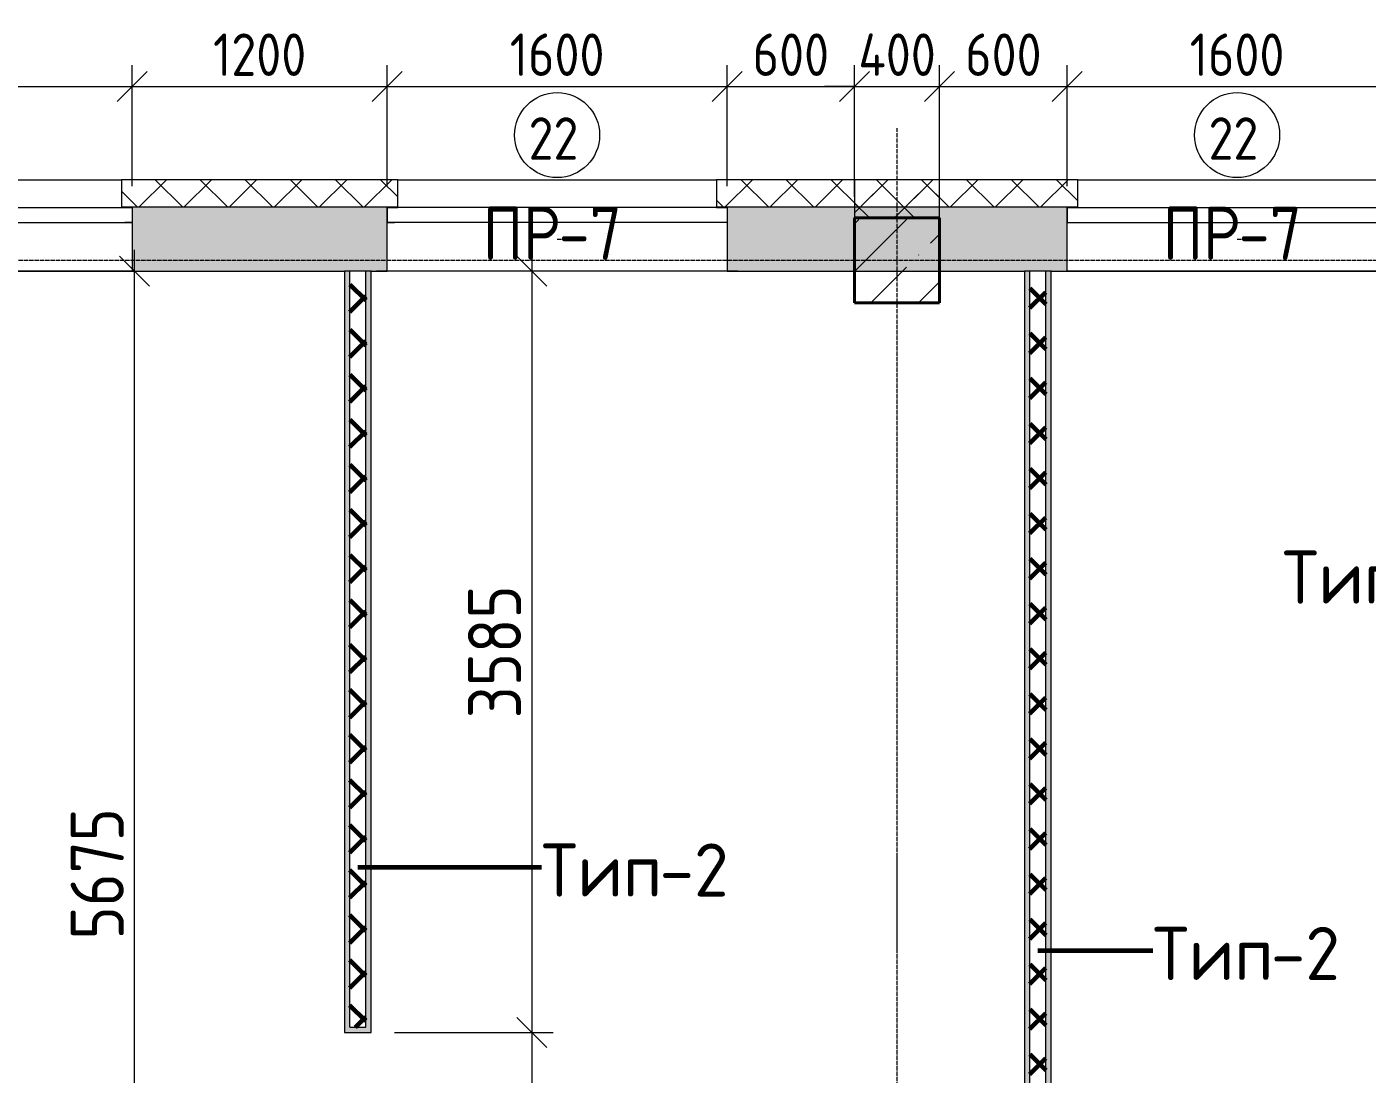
# Model space of a CAD drawing. Header units: millimetres. Extents: x -60946 to 138510, y -262288 to 24501.
# Drawn here: x 29714 to 36022, y -92375 to -87444 of the extents above; entities that cross this region are included whole.
import ezdxf

# ---------------------------------------------------------------- set-up
doc = ezdxf.new("R2010")
doc.units = ezdxf.units.MM
doc.linetypes.add('ADSK_Линия сетки', pattern=[25, 20, -2.5, 0, -2.5])
for name, color, linetype, lineweight in [('2)Тип-2', 3, 'Continuous', 60), ('_ Окна', 7, 'Continuous', 18), ('Марки', 7, 'Continuous', 20), ('Марки окон', 7, 'Continuous', 20), ('Несущие колонны', 7, 'Continuous', 18), ('Окна', 7, 'Continuous', 9), ('Оси', 7, 'Continuous', 9), ('Размеры', 7, 'Continuous', 9), ('Стены внутренние', 7, 'Continuous', 18), ('Стены наружные', 7, 'Continuous', 18), ('Стены штриховка', 7, 'Continuous', 9)]:
    doc.layers.add(name, color=color, linetype=linetype, lineweight=lineweight)
doc.styles.add('GOST Common_2', font='', dxfattribs={"width": 0.9, "height": 250})
doc.styles.add('GOST Common_3', font='', dxfattribs={"width": 0.9, "height": 200})
doc.styles.add('GOST Common_4', font='', dxfattribs={"height": 250})
doc.styles.get('GOST Common_2').set_extended_font_data('GOST Common')
doc.styles.get('GOST Common_3').set_extended_font_data('GOST Common')
doc.styles.get('GOST Common_4').set_extended_font_data('GOST Common')
doc.dimstyles.new('ADSK_Основной_2_0_1', dxfattribs={"dimscale": 304.8, "dimtxt": 201.142999, "dimasz": 0.463911, "dimexe": 0.328084, "dimexo": 0.328084, "dimgap": 0.164042, "dimtad": 1, "dimdec": 3, "dimrnd": 0.001, "dimdsep": 46, "dimtxsty": 'GOST Common_3', "dimblk1": 'OBLIQUE', "dimblk2": 'OBLIQUE', "dimsah": 1, "dimcen": 0.09, "dimdle": 0.328084, "dimazin": 2, "dimtfac": 1, "dimtdec": 4, "dimtix": 1, "dimtmove": 1, "dimatfit": 3, "dimfxl": 1, "dimtvp": 1, "dimtolj": 1, "dimtzin": 0, "dimlwd": 20, "dimlwe": 20, "dimarcsym": 2})
doc.dimstyles.new('ADSK_Основной_2_0_3', dxfattribs={"dimscale": 304.8, "dimtxt": 201.142999, "dimasz": 0.463911, "dimexe": 0.328084, "dimexo": 0.328084, "dimgap": 0.164042, "dimtad": 1, "dimdec": 3, "dimrnd": 0.001, "dimdsep": 46, "dimtxsty": 'GOST Common_2', "dimblk1": 'OBLIQUE', "dimblk2": 'OBLIQUE', "dimsah": 1, "dimcen": 0.09, "dimdle": 0.328084, "dimazin": 2, "dimtfac": 1, "dimtdec": 4, "dimtix": 1, "dimtmove": 0, "dimatfit": 3, "dimfxl": 1, "dimtvp": 1, "dimtolj": 1, "dimtzin": 0, "dimlwd": 20, "dimlwe": 20, "dimarcsym": 2})
pattern_1 = [(45, (9.36, -97949.04), (-106.066, 106.066), []), (135, (9.36, -97949.04), (-106.066, -106.066), [])]

# ---------------------------------------------------------------- blocks, each defined once
blk = doc.blocks.new('ОКНО L03 _2СТ_RS - ОК-5_1600х2000h-3556607-Кладочный план 2-го этаж')
at = {"layer": '_ Окна'}
for p, q in [((-838.1, -79), (761.9, -79)), ((-838.1, -149), (-838.1, -79)), ((-838.1, -79), (-803.1, -79)), ((-818.1, -79), (-38.1, -79)), ((-38.1, -79), (741.9, -79)), ((761.9, -79), (726.9, -79)), ((761.9, -149), (761.9, -79)), ((-838.1, -149), (761.9, -149)), ((-838.1, -149), (-833.1, -149)), ((-818.1, -149), (-38.1, -149)), ((-38.1, -149), (741.9, -149)), ((761.9, -149), (756.9, -149))]:
    blk.add_line(p, q, dxfattribs=at)
at = {"layer": 'Окна'}
blk.add_line((-888.1, 150), (811.9, 150), dxfattribs=at)
blk = doc.blocks.new('ОКНО L03 _2СТ_RS - ОК-5_1600х2000h-3556615-Кладочный план 2-го этаж')
at = {"layer": '_ Окна'}
for p, q in [((-838.1, 149), (761.9, 149)), ((-838.1, 149), (-838.1, 79)), ((-838.1, 149), (-833.1, 149)), ((-818.1, 149), (-38.1, 149)), ((-38.1, 149), (741.9, 149)), ((761.9, 149), (756.9, 149)), ((761.9, 149), (761.9, 79)), ((-838.1, 79), (761.9, 79)), ((-838.1, 79), (-803.1, 79)), ((-818.1, 79), (-38.1, 79)), ((-38.1, 79), (741.9, 79)), ((761.9, 79), (726.9, 79))]:
    blk.add_line(p, q, dxfattribs=at)
at = {"layer": 'Окна'}
blk.add_line((-888.1, -150), (811.9, -150), dxfattribs=at)
blk = doc.blocks.new('ADSK_КолоннаЖБ_Прямоугольная - 400x400 мм-1807143-Кладочный план 2-го этаж')
at = {"layer": 'Несущие колонны', "lineweight": 40}
for p, q in [((-200, 200), (200, 200)), ((-200, -200), (-200, 200)), ((200, 200), (200, -200)), ((200, -200), (-200, -200))]:
    blk.add_line(p, q, dxfattribs=at)
blk = doc.blocks.new('_Oblique')
at = {"color": 0, "linetype": 'ByBlock', "lineweight": -2}
blk.add_line((-0.5, -0.5), (0.5, 0.5), dxfattribs=at)
blk = doc.blocks.new('*D4579')
at = {"layer": 'Defpoints', "color": 0, "transparency": 16777216}
for p in [(30209.4, -87725.6), (28609.4, -88295.1), (30209.4, -88295.1)]:
    blk.add_point(p, dxfattribs=at)
at = {"layer": 'Размеры', "color": 0, "lineweight": 20, "transparency": 16777216}
for p, q in [((28609.4, -88195.1), (28609.4, -87625.6)), ((30209.4, -88195.1), (30209.4, -87625.6)), ((28509.4, -87725.6), (30309.4, -87725.6))]:
    blk.add_line(p, q, dxfattribs=at)
at = {"layer": 'Размеры', "color": 0, "lineweight": 20, "transparency": 16777216, "xscale": 141.4, "yscale": 141.4, "zscale": 141.4, "rotation": 180}
blk.add_blockref('_Oblique', (28609.4, -87725.6), dxfattribs=at)
at = {"layer": 'Размеры', "color": 0, "lineweight": 20, "transparency": 16777216, "xscale": 141.4, "yscale": 141.4, "zscale": 141.4}
blk.add_blockref('_Oblique', (30209.4, -87725.6), dxfattribs=at)
at = {"layer": 'Размеры', "color": 0, "lineweight": 9, "transparency": 16777216, "insert": (29409.4, -87575.6), "char_height": 200, "width": 560.473, "attachment_point": 5, "style": 'GOST Common_3'}
blk.add_mtext('\\A1;1600', dxfattribs=at)
blk = doc.blocks.new('*D4580')
at = {"layer": 'Defpoints', "color": 0, "transparency": 16777216}
for p in [(31409.4, -87725.6), (30209.4, -88295.1), (31409.4, -88295.1)]:
    blk.add_point(p, dxfattribs=at)
at = {"layer": 'Размеры', "color": 0, "lineweight": 20, "transparency": 16777216}
for p, q in [((30209.4, -88195.1), (30209.4, -87625.6)), ((31409.4, -88195.1), (31409.4, -87625.6)), ((30109.4, -87725.6), (31509.4, -87725.6))]:
    blk.add_line(p, q, dxfattribs=at)
at = {"layer": 'Размеры', "color": 0, "lineweight": 20, "transparency": 16777216, "xscale": 141.4, "yscale": 141.4, "zscale": 141.4, "rotation": 180}
blk.add_blockref('_Oblique', (30209.4, -87725.6), dxfattribs=at)
at = {"layer": 'Размеры', "color": 0, "lineweight": 20, "transparency": 16777216, "xscale": 141.4, "yscale": 141.4, "zscale": 141.4}
blk.add_blockref('_Oblique', (31409.4, -87725.6), dxfattribs=at)
at = {"layer": 'Размеры', "color": 0, "lineweight": 9, "transparency": 16777216, "insert": (30809.4, -87575.6), "char_height": 200, "width": 560.473, "attachment_point": 5, "style": 'GOST Common_3'}
blk.add_mtext('\\A1;1200', dxfattribs=at)
blk = doc.blocks.new('*D4581')
at = {"layer": 'Defpoints', "color": 0, "transparency": 16777216}
for p in [(33009.4, -87725.6), (31409.4, -88295.1), (33009.4, -88295.1)]:
    blk.add_point(p, dxfattribs=at)
at = {"layer": 'Размеры', "color": 0, "lineweight": 20, "transparency": 16777216}
for p, q in [((31409.4, -88195.1), (31409.4, -87625.6)), ((33009.4, -88195.1), (33009.4, -87625.6)), ((31309.4, -87725.6), (33109.4, -87725.6))]:
    blk.add_line(p, q, dxfattribs=at)
at = {"layer": 'Размеры', "color": 0, "lineweight": 20, "transparency": 16777216, "xscale": 141.4, "yscale": 141.4, "zscale": 141.4, "rotation": 180}
blk.add_blockref('_Oblique', (31409.4, -87725.6), dxfattribs=at)
at = {"layer": 'Размеры', "color": 0, "lineweight": 20, "transparency": 16777216, "xscale": 141.4, "yscale": 141.4, "zscale": 141.4}
blk.add_blockref('_Oblique', (33009.4, -87725.6), dxfattribs=at)
at = {"layer": 'Размеры', "color": 0, "lineweight": 9, "transparency": 16777216, "insert": (32209.4, -87575.6), "char_height": 200, "width": 560.473, "attachment_point": 5, "style": 'GOST Common_3'}
blk.add_mtext('\\A1;1600', dxfattribs=at)
blk = doc.blocks.new('*D4582')
at = {"layer": 'Defpoints', "color": 0, "transparency": 16777216}
for p in [(33609.4, -87725.6), (33009.4, -88295.1), (33609.4, -88344.1)]:
    blk.add_point(p, dxfattribs=at)
at = {"layer": 'Размеры', "color": 0, "lineweight": 20, "transparency": 16777216}
for p, q in [((33009.4, -88195.1), (33009.4, -87625.6)), ((33609.4, -88244.1), (33609.4, -87625.6)), ((32909.4, -87725.6), (33709.4, -87725.6))]:
    blk.add_line(p, q, dxfattribs=at)
at = {"layer": 'Размеры', "color": 0, "lineweight": 20, "transparency": 16777216, "xscale": 141.4, "yscale": 141.4, "zscale": 141.4, "rotation": 180}
blk.add_blockref('_Oblique', (33009.4, -87725.6), dxfattribs=at)
at = {"layer": 'Размеры', "color": 0, "lineweight": 20, "transparency": 16777216, "xscale": 141.4, "yscale": 141.4, "zscale": 141.4}
blk.add_blockref('_Oblique', (33609.4, -87725.6), dxfattribs=at)
at = {"layer": 'Размеры', "color": 0, "lineweight": 9, "transparency": 16777216, "insert": (33309.4, -87575.6), "char_height": 200, "width": 454.106, "attachment_point": 5, "style": 'GOST Common_3'}
blk.add_mtext('\\A1;600', dxfattribs=at)
blk = doc.blocks.new('*D4583')
at = {"layer": 'Defpoints', "color": 0, "transparency": 16777216}
for p in [(34009.4, -87725.6), (33609.4, -88344.1), (34009.4, -88344.1)]:
    blk.add_point(p, dxfattribs=at)
at = {"layer": 'Размеры', "color": 0, "lineweight": 20, "transparency": 16777216}
for p, q in [((33609.4, -88244.1), (33609.4, -87625.6)), ((34009.4, -88244.1), (34009.4, -87625.6)), ((33609.4, -87725.6), (33468, -87725.6)), ((33609.4, -87725.6), (34009.4, -87725.6)), ((34009.4, -87725.6), (34150.8, -87725.6))]:
    blk.add_line(p, q, dxfattribs=at)
at = {"layer": 'Размеры', "color": 0, "lineweight": 20, "transparency": 16777216, "xscale": 141.4, "yscale": 141.4, "zscale": 141.4}
blk.add_blockref('_Oblique', (33609.4, -87725.6), dxfattribs=at)
at = {"layer": 'Размеры', "color": 0, "lineweight": 20, "transparency": 16777216, "xscale": 141.4, "yscale": 141.4, "zscale": 141.4, "rotation": 180}
blk.add_blockref('_Oblique', (34009.4, -87725.6), dxfattribs=at)
at = {"layer": 'Размеры', "color": 0, "lineweight": 9, "transparency": 16777216, "insert": (33809.4, -87575.6), "char_height": 200, "width": 474.561, "attachment_point": 5, "style": 'GOST Common_3'}
blk.add_mtext('\\A1;400', dxfattribs=at)
blk = doc.blocks.new('*D4584')
at = {"layer": 'Defpoints', "color": 0, "transparency": 16777216}
for p in [(34609.4, -87725.6), (34609.4, -88295.1), (34009.4, -88344.1)]:
    blk.add_point(p, dxfattribs=at)
at = {"layer": 'Размеры', "color": 0, "lineweight": 20, "transparency": 16777216}
for p, q in [((34009.4, -88244.1), (34009.4, -87625.6)), ((34609.4, -88195.1), (34609.4, -87625.6)), ((33909.4, -87725.6), (34709.4, -87725.6))]:
    blk.add_line(p, q, dxfattribs=at)
at = {"layer": 'Размеры', "color": 0, "lineweight": 20, "transparency": 16777216, "xscale": 141.4, "yscale": 141.4, "zscale": 141.4, "rotation": 180}
blk.add_blockref('_Oblique', (34009.4, -87725.6), dxfattribs=at)
at = {"layer": 'Размеры', "color": 0, "lineweight": 20, "transparency": 16777216, "xscale": 141.4, "yscale": 141.4, "zscale": 141.4}
blk.add_blockref('_Oblique', (34609.4, -87725.6), dxfattribs=at)
at = {"layer": 'Размеры', "color": 0, "lineweight": 9, "transparency": 16777216, "insert": (34309.4, -87575.6), "char_height": 200, "width": 454.106, "attachment_point": 5, "style": 'GOST Common_3'}
blk.add_mtext('\\A1;600', dxfattribs=at)
blk = doc.blocks.new('*D4585')
at = {"layer": 'Defpoints', "color": 0, "transparency": 16777216}
for p in [(36209.4, -87725.6), (34609.4, -88295.1), (36209.4, -88295.1)]:
    blk.add_point(p, dxfattribs=at)
at = {"layer": 'Размеры', "color": 0, "lineweight": 20, "transparency": 16777216}
for p, q in [((34609.4, -88195.1), (34609.4, -87625.6)), ((36209.4, -88195.1), (36209.4, -87625.6)), ((34509.4, -87725.6), (36309.4, -87725.6))]:
    blk.add_line(p, q, dxfattribs=at)
at = {"layer": 'Размеры', "color": 0, "lineweight": 20, "transparency": 16777216, "xscale": 141.4, "yscale": 141.4, "zscale": 141.4, "rotation": 180}
blk.add_blockref('_Oblique', (34609.4, -87725.6), dxfattribs=at)
at = {"layer": 'Размеры', "color": 0, "lineweight": 20, "transparency": 16777216, "xscale": 141.4, "yscale": 141.4, "zscale": 141.4}
blk.add_blockref('_Oblique', (36209.4, -87725.6), dxfattribs=at)
at = {"layer": 'Размеры', "color": 0, "lineweight": 9, "transparency": 16777216, "insert": (35409.4, -87575.6), "char_height": 200, "width": 560.473, "attachment_point": 5, "style": 'GOST Common_3'}
blk.add_mtext('\\A1;1600', dxfattribs=at)
blk = doc.blocks.new('*D4973')
at = {"layer": 'Defpoints', "color": 0, "transparency": 16777216}
for p in [(30120, -88594.1), (30220, -88594.1), (30659.4, -94269.1)]:
    blk.add_point(p, dxfattribs=at)
at = {"layer": 'Размеры', "color": 0, "lineweight": 20, "transparency": 16777216}
for p, q in [((30220, -94369.1), (30220, -88494.1)), ((30220, -88594.1), (30320, -88594.1)), ((30559.4, -94269.1), (30120, -94269.1))]:
    blk.add_line(p, q, dxfattribs=at)
at = {"layer": 'Размеры', "color": 0, "lineweight": 20, "transparency": 16777216, "xscale": 141.4, "yscale": 141.4, "zscale": 141.4}
for p, rotation in [((30220, -88594.1), 90), ((30220, -94269.1), 270)]:
    blk.add_blockref('_Oblique', p, dxfattribs=dict(at, rotation=rotation))
at = {"layer": 'Размеры', "color": 0, "lineweight": 9, "transparency": 16777216, "insert": (30045, -91431.6), "char_height": 250, "width": 605.475, "attachment_point": 5, "rotation": 90, "style": 'GOST Common_2'}
blk.add_mtext('\\A1;5675', dxfattribs=at)
blk = doc.blocks.new('*D4977')
at = {"layer": 'Defpoints', "color": 0, "transparency": 16777216}
for p in [(32190.1, -88594.1), (31344.4, -92179.1), (32090.1, -92179.1)]:
    blk.add_point(p, dxfattribs=at)
at = {"layer": 'Размеры', "color": 0, "lineweight": 20, "transparency": 16777216}
for p, q in [((32090.1, -88494.1), (32090.1, -92279.1)), ((32090.1, -88594.1), (31990.1, -88594.1)), ((31444.4, -92179.1), (32190.1, -92179.1))]:
    blk.add_line(p, q, dxfattribs=at)
at = {"layer": 'Размеры', "color": 0, "lineweight": 20, "transparency": 16777216, "xscale": 141.4, "yscale": 141.4, "zscale": 141.4}
for p, rotation in [((32090.1, -88594.1), 90), ((32090.1, -92179.1), 270)]:
    blk.add_blockref('_Oblique', p, dxfattribs=dict(at, rotation=rotation))
at = {"layer": 'Размеры', "color": 0, "lineweight": 9, "transparency": 16777216, "insert": (31915.1, -90386.6), "char_height": 250, "width": 605.475, "attachment_point": 5, "rotation": 90, "style": 'GOST Common_2'}
blk.add_mtext('\\A1;3585', dxfattribs=at)
blk = doc.blocks.new('*D4978')
at = {"layer": 'Defpoints', "color": 0, "transparency": 16777216}
for p in [(31344.4, -92179.1), (31344.4, -93179.1), (32090.1, -93179.1)]:
    blk.add_point(p, dxfattribs=at)
at = {"layer": 'Размеры', "color": 0, "lineweight": 20, "transparency": 16777216}
for p, q in [((32090.1, -92079.1), (32090.1, -93279.1)), ((31444.4, -92179.1), (32190.1, -92179.1)), ((31444.4, -93179.1), (32190.1, -93179.1))]:
    blk.add_line(p, q, dxfattribs=at)
at = {"layer": 'Размеры', "color": 0, "lineweight": 20, "transparency": 16777216, "xscale": 141.4, "yscale": 141.4, "zscale": 141.4}
for p, rotation in [((32090.1, -92179.1), 90), ((32090.1, -93179.1), 270)]:
    blk.add_blockref('_Oblique', p, dxfattribs=dict(at, rotation=rotation))
at = {"layer": 'Размеры', "color": 0, "lineweight": 9, "transparency": 16777216, "insert": (31915.1, -92679.1), "char_height": 250, "width": 560.473, "attachment_point": 5, "rotation": 90, "style": 'GOST Common_2'}
blk.add_mtext('\\A1;1000', dxfattribs=at)
blk = doc.blocks.new('М_окна1 - Маркировка типоразмера-1510237-Кладочный план 2-го этаж')
at = {"layer": 'Марки окон'}
blk.add_circle((0, 0), 2, dxfattribs=at)
blk = doc.blocks.new('ADSK_Марка_Отверстие - Экземпляр_Только Марка-157312-Кладочный план 2-го этаж')
at = {"layer": 'Марки'}
blk.add_line((0, 0), (0.2, 0), dxfattribs=at)

msp = doc.modelspace()

# ---------------------------------------------------------------- hatches: boundary and pattern name
at = {"layer": '2)Тип-2'}
h = msp.add_hatch(color=256, dxfattribs=at)
h.paths.add_polyline_path([(31309.3615, -94294.0666), (31334.3615, -94294.0666), (31334.3615, -93179.0666), (31209.3615, -93179.0666), (31209.3615, -93204.0666), (31309.3615, -93204.0666), (31309.3615, -94269.0666)])
h.paths.add_polyline_path([(31334.3615, -92179.0666), (31334.3615, -88594.0666), (31309.3615, -88594.0666), (31309.3615, -92154.0666), (31209.3615, -92154.0666), (31209.3615, -92179.0666)])
h = msp.add_hatch(color=256, dxfattribs=at)
h.paths.add_polyline_path([(31209.3615, -94294.0666), (31234.3615, -94294.0666), (31234.3615, -93204.0666), (31209.3615, -93204.0666), (31209.3615, -94269.0666)])
h.paths.add_polyline_path([(31234.3615, -92154.0666), (31234.3615, -88594.0666), (31209.3615, -88594.0666), (31209.3615, -92154.0666)])
h = msp.add_hatch(dxfattribs=at)
h.set_pattern_fill('FP_4', color=256, style=0, pattern_type=2)
h.set_pattern_definition(pattern_1)
h.paths.add_polyline_path([(31309.3615, -94294.0666), (31309.3615, -93204.0666), (31234.3615, -93204.0666), (31234.3615, -94294.0666)])
h.paths.add_polyline_path([(31309.3615, -92154.0666), (31309.3615, -88594.0666), (31234.3615, -88594.0666), (31234.3615, -92154.0666)])
h = msp.add_hatch(color=256, dxfattribs=at)
h.paths.add_polyline_path([(34434.3615, -95019.0666), (34434.3615, -94344.0666), (34409.3615, -94344.0666), (34409.3615, -95019.0666)])
h.paths.add_polyline_path([(34409.3615, -94294.0666), (34434.3615, -94294.0666), (34434.3615, -88594.0666), (34409.3615, -88594.0666), (34409.3615, -94269.0666)])
h = msp.add_hatch(dxfattribs=at)
h.set_pattern_fill('FP_4', color=256, style=0, pattern_type=2)
h.set_pattern_definition(pattern_1)
h.paths.add_polyline_path([(34434.3615, -95094.0666), (34509.3615, -95094.0666), (34509.3615, -88594.0666), (34434.3615, -88594.0666), (34434.3615, -95038.6924)])
msp.add_hatch(color=256, dxfattribs=at).paths.add_polyline_path([(34509.3615, -95119.0666), (34534.3615, -95119.0666), (34534.3615, -88594.0666), (34509.3615, -88594.0666), (34509.3615, -95094.0666)])
at = {"layer": 'Несущие колонны', "lineweight": 9}
h = msp.add_hatch(dxfattribs=at)
h.set_pattern_fill('FP_1', color=256, style=0, pattern_type=2)
h.set_pattern_definition([(45, (9.36, -97949.04), (-224.5064, 224.5064), []), (45, (233.87, -97949.04), (-224.5064, 224.5064), [396.875, -79.375, 3.353, -76.022])])
h.paths.add_polyline_path([(33609.3615, -88744.0666), (34009.3615, -88744.0666), (34009.3615, -88344.0666), (33609.3615, -88344.0666)])
at = {"layer": 'Стены внутренние', "lineweight": 9}
h = msp.add_hatch(dxfattribs=at)
h.set_pattern_fill('FP_2', color=256, style=0, pattern_type=2)
h.set_pattern_definition([(45, (9.36, -97949.04), (84.18955, 308.69595), [396.875, -79.375, 3.353, -76.022])])
h.paths.add_polyline_path([(41848.5876, -88594.0666), (42009.3615, -88594.0666), (42009.3615, -88294.0666), (40009.3615, -88294.0666), (40009.3615, -88344.0666), (39609.3615, -88344.0666), (39609.3615, -88294.0666), (39009.3615, -88295.0666), (39009.3615, -88594.0666), (41809.3615, -88594.0666)])
h.paths.add_polyline_path([(21509.3615, -88594.0666), (22609.3615, -88594.0666), (22609.3615, -88295.0666), (21009.3615, -88295.0666), (21009.3615, -88594.0666), (21484.3615, -88594.0666)])
h.paths.add_polyline_path([(30266.1372, -88594.0666), (31409.3615, -88594.0666), (31409.3615, -88295.0666), (30209.3615, -88295.0666), (30209.3615, -88594.0666)])
h.paths.add_polyline_path([(33161.7498, -88594.0666), (34609.3615, -88594.0666), (34609.3615, -88295.0666), (33009.3615, -88295.0666), (33009.3615, -88594.0666)])
h.paths.add_polyline_path([(37059.3615, -88594.0666), (37409.3615, -88594.0666), (37409.3615, -88295.0666), (36209.3615, -88295.0666), (36209.3615, -88594.0666), (37034.3615, -88594.0666)])
h.paths.add_polyline_path([(27609.3615, -88594.0666), (27609.3615, -88294.0666), (27009.3615, -88295.0666), (27009.3615, -88594.0666), (27370.5247, -88594.0666)])
h.paths.add_polyline_path([(28009.3615, -88594.0666), (28609.3615, -88594.0666), (28609.3615, -88295.0666), (27994.7859, -88294.0666), (27994.7859, -88344.0666), (28009.3615, -88344.0666)])
h.paths.add_polyline_path([(24659.3615, -88594.0666), (25409.3615, -88594.0666), (25409.3615, -88295.0666), (24209.3615, -88295.0666), (24209.3615, -88594.0666), (24474.9121, -88594.0666)])
h.paths.add_polyline_path([(12892.4618, -88594.0666), (14609.3615, -88594.0666), (14609.3615, -88344.0666), (15009.3615, -88344.0666), (15009.3615, -88594.0666), (15609.3615, -88594.0666), (15609.3615, -88344.0666), (16009.3615, -88344.0666), (16009.3615, -88594.0666), (16609.3615, -88594.0666), (16609.3615, -88295.0666), (12609.3615, -88294.0666), (12609.3615, -88594.0666)])
h.paths.add_polyline_path([(19409.3615, -88594.0666), (19409.3615, -88295.0666), (18209.3615, -88295.0666), (18209.3615, -88594.0666), (18684.3615, -88594.0666)])
at = {"layer": 'Стены наружные', "lineweight": 9}
h = msp.add_hatch(dxfattribs=at)
h.set_pattern_fill('FP_4', color=256, style=0, pattern_type=2)
h.set_pattern_definition(pattern_1)
h.paths.add_polyline_path([(41829.3615, -88294.0666), (41829.3615, -88164.0666), (40009.3615, -88164.0666), (40009.3615, -88294.0666), (40400.7813, -88294.0666)])
h.paths.add_polyline_path([(31459.3615, -88294.0666), (31459.3615, -88164.0666), (30159.3615, -88164.0666), (30159.3615, -88294.0666), (30266.1372, -88294.0666)])
h.paths.add_polyline_path([(37459.3615, -88294.0666), (37459.3615, -88164.0666), (36159.3615, -88164.0666), (36159.3615, -88294.0666)])
h.paths.add_polyline_path([(34659.3615, -88294.0666), (34659.3615, -88164.0666), (32959.3615, -88164.0666), (32959.3615, -88294.0666), (33161.7498, -88294.0666)])
h.paths.add_polyline_path([(39609.3615, -88294.0666), (39609.3615, -88164.0666), (38959.3615, -88164.0666), (38959.3615, -88294.0666)])
h.paths.add_polyline_path([(27609.3615, -88294.0666), (27609.3615, -88164.0666), (26959.3615, -88164.0666), (26959.3615, -88294.0666), (27370.5247, -88294.0666)])
h.paths.add_polyline_path([(24159.3615, -88294.0666), (25459.3615, -88294.0666), (25459.3615, -88164.0666), (24159.3615, -88164.0666)])
h.paths.add_polyline_path([(21579.2995, -88294.0666), (22659.3615, -88294.0666), (22659.3615, -88164.0666), (20959.3615, -88164.0666), (20959.3615, -88294.0666)])
h.paths.add_polyline_path([(27994.7859, -88294.0666), (28659.3615, -88294.0666), (28659.3615, -88164.0666), (27994.7859, -88164.0666)])
h.paths.add_polyline_path([(19459.3615, -88294.0666), (19459.3615, -88164.0666), (18159.3615, -88164.0666), (18159.3615, -88294.0666), (18683.6869, -88294.0666)])
h.paths.add_polyline_path([(15788.0744, -88294.0666), (16659.3615, -88294.0666), (16659.3615, -88164.0666), (12789.3615, -88164.0666), (12789.3615, -88294.0666), (12892.4618, -88294.0666)])
h = msp.add_hatch(dxfattribs=at)
h.set_pattern_fill('FP_4', color=256, style=0, pattern_type=2)
h.set_pattern_definition(pattern_1)
h.paths.add_polyline_path([(34009.3615, -88344.0666), (34009.3615, -88164.0666), (33609.3615, -88164.0666), (33609.3615, -88344.0666)])

# ---------------------------------------------------------------- linework, layer by layer
at = {"layer": '2)Тип-2'}
for p, q in [((31271.8615, -91399.4928), (32135.5778, -91399.4928)), ((34471.8615, -91792.282), (35012.5189, -91792.282))]:
    msp.add_line(p, q, dxfattribs=at)
at = {"layer": 'Несущие колонны', "lineweight": 9}
for p, q in [((34009.3615, -88344.0666), (33609.3615, -88344.0666)), ((33609.3615, -88344.0666), (33609.3615, -88744.0666)), ((34009.3615, -88744.0666), (34009.3615, -88344.0666)), ((33609.3615, -88744.0666), (34009.3615, -88744.0666))]:
    msp.add_line(p, q, dxfattribs=at)
at = {"layer": 'Оси', "linetype": 'ADSK_Линия сетки', "lineweight": 5}
for p, q in [((33809.3615, -108922.9178), (33809.3615, -87921.5904)), ((62525.08, -88544.0666), (-25230.7352, -88544.0666))]:
    msp.add_line(p, q, dxfattribs=at)
at = {"layer": 'Стены внутренние', "lineweight": 5}
for p, q in [((30159.3615, -88294.0666), (30159.3615, -88295.0666)), ((30159.3615, -88295.0666), (30209.3615, -88295.0666)), ((30209.3615, -88295.0666), (30209.3615, -88594.0666)), ((31409.3615, -88594.0666), (31409.3615, -88295.0666)), ((31409.3615, -88295.0666), (31459.3615, -88295.0666)), ((31459.3615, -88295.0666), (31459.3615, -88294.0666)), ((32959.3615, -88294.0666), (32959.3615, -88295.0666)), ((32959.3615, -88295.0666), (33009.3615, -88295.0666)), ((33009.3615, -88295.0666), (33009.3615, -88594.0666)), ((34609.3615, -88594.0666), (34609.3615, -88295.0666)), ((34609.3615, -88295.0666), (34659.3615, -88295.0666)), ((34659.3615, -88295.0666), (34659.3615, -88294.0666)), ((30209.3615, -88594.0666), (28609.3615, -88594.0666)), ((30209.3615, -88594.0666), (31209.3615, -88594.0666)), ((31209.3615, -88594.0666), (31209.3615, -92179.0666)), ((31334.3615, -88594.0666), (31409.3615, -88594.0666)), ((31334.3615, -92179.0666), (31334.3615, -88594.0666)), ((33009.3615, -88594.0666), (31409.3615, -88594.0666)), ((33009.3615, -88594.0666), (34409.3615, -88594.0666)), ((34409.3615, -88594.0666), (34409.3615, -94269.0666)), ((34534.3615, -88594.0666), (34609.3615, -88594.0666)), ((34534.3615, -95119.0666), (34534.3615, -88594.0666)), ((36209.3615, -88594.0666), (34609.3615, -88594.0666)), ((31209.3615, -92179.0666), (31334.3615, -92179.0666))]:
    msp.add_line(p, q, dxfattribs=at)
at = {"layer": 'Стены наружные', "lineweight": 9}
for p, q in [((28659.3615, -88164.0666), (30159.3615, -88164.0666)), ((31459.3615, -88164.0666), (30159.3615, -88164.0666)), ((30159.3615, -88164.0666), (30159.3615, -88294.0666)), ((31459.3615, -88294.0666), (31459.3615, -88164.0666)), ((31459.3615, -88164.0666), (32959.3615, -88164.0666)), ((34659.3615, -88164.0666), (32959.3615, -88164.0666)), ((32959.3615, -88164.0666), (32959.3615, -88294.0666)), ((33609.3615, -88164.0666), (33609.3615, -88344.0666)), ((34009.3615, -88344.0666), (34009.3615, -88164.0666)), ((34659.3615, -88294.0666), (34659.3615, -88164.0666)), ((34659.3615, -88164.0666), (36159.3615, -88164.0666)), ((33609.3615, -88344.0666), (34009.3615, -88344.0666))]:
    msp.add_line(p, q, dxfattribs=at)
at = {"layer": 'Стены штриховка', "lineweight": 9}
for p, q in [((31459.3615, -88294.0666), (30159.3615, -88294.0666)), ((34659.3615, -88294.0666), (32959.3615, -88294.0666)), ((31334.3615, -88594.0666), (31209.3615, -88594.0666)), ((31234.3615, -92154.0666), (31234.3615, -88594.0666)), ((31309.3615, -92154.0666), (31309.3615, -88594.0666)), ((34534.3615, -88594.0666), (34409.3615, -88594.0666)), ((34434.3615, -95019.0666), (34434.3615, -88594.0666)), ((34509.3615, -95094.0666), (34509.3615, -88594.0666)), ((31234.3615, -92154.0666), (31309.3615, -92154.0666))]:
    msp.add_line(p, q, dxfattribs=at)

# ---------------------------------------------------------------- block references
at = {"layer": 'Марки', "xscale": 99.99999999999993, "yscale": 99.99999999999993, "zscale": 99.99999999999993}
for p in [(32209.3615, -88444.0666), (35409.3615, -88444.0666)]:
    msp.add_blockref('ADSK_Марка_Отверстие - Экземпляр_Только Марка-157312-Кладочный план 2-го этаж', p, dxfattribs=at)
at = {"layer": 'Марки окон', "xscale": 99.99999999999993, "yscale": 99.99999999999993, "zscale": 99.99999999999993}
for p in [(32209.3615, -87954.0666), (35409.3615, -87954.0666)]:
    msp.add_blockref('М_окна1 - Маркировка типоразмера-1510237-Кладочный план 2-го этаж', p, dxfattribs=at)
at = {"layer": 'Несущие колонны', "lineweight": 40, "rotation": 89.9999999999999}
msp.add_blockref('ADSK_КолоннаЖБ_Прямоугольная - 400x400 мм-1807143-Кладочный план 2-го этаж', (33809.3615, -88544.0666), dxfattribs=at)
at = {"layer": 'Окна'}
for p in [(29447.4615, -88444.0666), (35447.4615, -88444.0666)]:
    msp.add_blockref('ОКНО L03 _2СТ_RS - ОК-5_1600х2000h-3556615-Кладочный план 2-го этаж', p, dxfattribs=at)
at = {"layer": 'Окна', "rotation": 180}
msp.add_blockref('ОКНО L03 _2СТ_RS - ОК-5_1600х2000h-3556607-Кладочный план 2-го этаж', (32171.2615, -88444.0666), dxfattribs=at)

# ---------------------------------------------------------------- texts
at = {"layer": '2)Тип-2', "color": 116, "lineweight": 9, "true_color": 0x008040, "char_height": 250, "attachment_point": 1, "style": 'GOST Common_4'}
for s, insert, width in [('Тип', (35622.5521, -89909.7714), 673.4175), ('Тип', (32135.5778, -91288.5657), 673.4175), ('-2', (32691.2028, -91288.5657), 432.91125), ('Тип', (35012.5189, -91681.3549), 673.4175), ('-2', (35568.1439, -91681.3549), 432.91125)]:
    msp.add_mtext(s, dxfattribs=dict(at, insert=insert, width=width))
at = {"layer": 'Марки', "lineweight": 9, "char_height": 250, "attachment_point": 1, "style": 'GOST Common_2'}
for s, insert, width in [('ПР', (31859.4307, -88291.0854), 432.91125), ('-7', (32216.6182, -88291.0854), 389.620125), ('ПР', (35059.4307, -88291.0854), 432.91125), ('-7', (35416.6182, -88291.0854), 389.620125)]:
    msp.add_mtext(s, dxfattribs=dict(at, insert=insert, width=width))
at = {"layer": 'Марки окон', "lineweight": 5, "char_height": 200, "width": 317.46825, "attachment_point": 1, "style": 'GOST Common_3'}
for insert in [(32074.8041, -87870.2812), (35274.8041, -87870.2812)]:
    msp.add_mtext('22', dxfattribs=dict(at, insert=insert))

# ---------------------------------------------------------------- dimensions: what is measured, and where the dimension line sits
at = {"layer": 'Размеры', "lineweight": 9}
for base, p1, p2, override, picture, middle in [((30209.3615, -87725.5648), (28609.3615, -88295.0666), (30209.3615, -88295.0666), {"dimpost": '<>', "dimfxl": 1600}, '*D4579', (29409.3615, -87575.5648)), ((31409.3615, -87725.5648), (30209.3615, -88295.0666), (31409.3615, -88295.0666), {"dimpost": '<>', "dimfxl": 1200}, '*D4580', (30809.3615, -87575.5648)), ((33009.3615, -87725.5648), (31409.3615, -88295.0666), (33009.3615, -88295.0666), {"dimpost": '<>', "dimfxl": 1600}, '*D4581', (32209.3615, -87575.5648)), ((33609.3615, -87725.5648), (33009.3615, -88295.0666), (33609.3615, -88344.0666), {"dimpost": '<>', "dimfxl": 601.997508}, '*D4582', (33309.3615, -87575.5648)), ((34009.3615, -87725.5648), (33609.3615, -88344.0666), (34009.3615, -88344.0666), {"dimpost": '<>', "dimfxl": 400}, '*D4583', (33809.3615, -87575.5648)), ((34609.3615, -87725.5648), (34009.3615, -88344.0666), (34609.3615, -88295.0666), {"dimpost": '<>', "dimfxl": 601.997508}, '*D4584', (34309.3615, -87575.5648)), ((36209.3615, -87725.5648), (34609.3615, -88295.0666), (36209.3615, -88295.0666), {"dimpost": '<>', "dimfxl": 1600}, '*D4585', (35409.3615, -87575.5648))]:
    dim = msp.add_linear_dim(base=base, p1=p1, p2=p2, dimstyle='ADSK_Основной_2_0_1', override=override, dxfattribs=at)
    dim.commit()
    dim.dimension.update_dxf_attribs({"geometry": picture, "text_midpoint": middle})
for base, p1, p2, override, picture, middle in [((30219.9794, -88594.0666), (30659.3615, -94269.0666), (30119.9945, -88594.0666), {"dimpost": '<>', "dimfxl": 5700.573806}, '*D4973', (30044.9794, -91431.5666)), ((32090.1262, -92179.0666), (32190.1111, -88594.0666), (31344.3615, -92179.0666), {"dimpost": '<>', "dimfxl": 3683.411108}, '*D4977', (31915.1262, -90386.5666)), ((32090.1262, -93179.0666), (31344.3615, -92179.0666), (31344.3615, -93179.0666), {"dimpost": '<>', "dimfxl": 1000}, '*D4978', (31915.1262, -92679.0666))]:
    dim = msp.add_linear_dim(base=base, p1=p1, p2=p2, angle=90, dimstyle='ADSK_Основной_2_0_3', override=override, dxfattribs=at)
    dim.commit()
    dim.dimension.update_dxf_attribs({"geometry": picture, "text_midpoint": middle})

doc.saveas('drawing.dxf')
